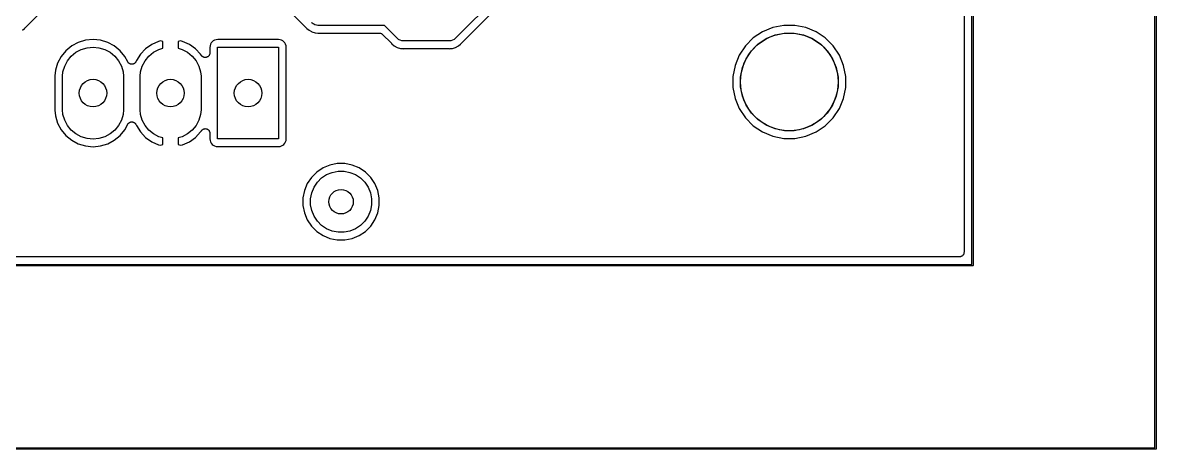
# Model space of a CAD drawing. Extents: x 44 to 126, y -146 to -44.
# Drawn here: x 88.88 to 126.03, y -146.03 to -132.06 of the extents above; entities that cross this region are included whole.
import ezdxf

# ---------------------------------------------------------------- set-up
doc = ezdxf.new("R2010")
doc.units = 0
doc.layers.add('BLACK', color=7, linetype='CONTINUOUS')

msp = doc.modelspace()

# ---------------------------------------------------------------- linework, layer by layer
at = {"layer": 'BLACK', "linetype": 'CONTINUOUS'}
for p, q in [((125.975, -145.975), (125.975, -44.025)), ((126.025, -44.0012), (126.025, -145.999)), ((119.975, -139.975), (119.975, -50.025)), ((120.025, -50.0012), (120.025, -139.999)), ((119.725, -50.425), (119.725, -139.575)), ((105.612, -130.025), (103.075, -132.562)), ((103.265, -132.725), (105.424, -130.566)), ((88.9828, -132.209), (89.6285, -131.563)), ((97.5031, -131.563), (98.1568, -132.217)), ((88.9604, -132.235), (88.9729, -132.22)), ((88.9729, -132.22), (88.9743, -132.218)), ((88.9743, -132.218), (88.9788, -132.213)), ((88.9788, -132.213), (88.9828, -132.209)), ((98.1568, -132.217), (98.1582, -132.218)), ((98.1582, -132.218), (98.1622, -132.223)), ((98.1622, -132.223), (98.1667, -132.227)), ((98.1667, -132.227), (98.1792, -132.243)), ((98.3568, -132.065), (98.3474, -132.054)), ((98.3683, -132.075), (98.3568, -132.065)), ((98.4025, -132.103), (98.3683, -132.075)), ((98.4227, -132.113), (98.4025, -132.103)), ((98.4546, -132.131), (98.4227, -132.113)), ((98.5112, -132.148), (98.4546, -132.131)), ((98.5553, -132.152), (98.5112, -132.148)), ((98.57, -132.153), (98.5553, -132.152)), ((98.5553, -132.152), (98.5553, -132.152)), ((98.5847, -132.152), (98.57, -132.153)), ((100.732, -132.152), (98.5847, -132.152)), ((101.141, -132.562), (100.732, -132.152)), ((113.46, -132.221), (113.124, -132.361)), ((113.818, -132.15), (113.46, -132.221)), ((114.182, -132.15), (113.818, -132.15)), ((114.54, -132.221), (114.182, -132.15)), ((114.876, -132.361), (114.54, -132.221)), ((88.8766, -132.304), (88.9451, -132.247)), ((88.9451, -132.247), (88.9604, -132.235)), ((88.9451, -132.247), (88.9451, -132.247)), ((98.1792, -132.243), (98.1945, -132.255)), ((98.1945, -132.255), (98.1945, -132.255)), ((98.1945, -132.255), (98.263, -132.312)), ((98.263, -132.312), (98.3424, -132.354)), ((98.3424, -132.354), (98.3585, -132.363)), ((98.3585, -132.363), (98.4622, -132.394)), ((98.4622, -132.394), (98.5503, -132.403)), ((98.5503, -132.403), (98.5503, -132.403)), ((98.5503, -132.403), (98.57, -132.405)), ((98.57, -132.405), (98.5897, -132.403)), ((98.5897, -132.403), (98.5918, -132.403)), ((98.5918, -132.403), (98.5981, -132.403)), ((98.5981, -132.403), (98.6044, -132.402)), ((98.6044, -132.402), (100.566, -132.402)), ((100.566, -132.402), (100.567, -132.402)), ((100.567, -132.402), (100.567, -132.402)), ((100.567, -132.402), (100.567, -132.402)), ((100.567, -132.402), (100.568, -132.402)), ((100.568, -132.402), (100.582, -132.404)), ((100.582, -132.404), (100.596, -132.405)), ((100.596, -132.405), (100.596, -132.405)), ((100.596, -132.405), (100.597, -132.405)), ((100.597, -132.405), (100.61, -132.409)), ((100.61, -132.409), (100.624, -132.414)), ((100.624, -132.414), (100.624, -132.414)), ((100.624, -132.414), (100.625, -132.414)), ((100.625, -132.414), (100.637, -132.421)), ((100.637, -132.421), (100.649, -132.427)), ((100.649, -132.427), (100.65, -132.428)), ((100.65, -132.428), (100.651, -132.428)), ((100.651, -132.428), (100.661, -132.437)), ((100.661, -132.437), (100.672, -132.446)), ((100.672, -132.446), (100.951, -132.725)), ((101.151, -132.573), (101.141, -132.562)), ((101.162, -132.583), (101.151, -132.573)), ((101.197, -132.611), (101.162, -132.583)), ((103.065, -132.573), (103.019, -132.611)), ((103.075, -132.562), (103.065, -132.573)), ((112.821, -132.563), (112.563, -132.821)), ((113.124, -132.361), (112.821, -132.563)), ((112.98, -132.757), (113.242, -132.582)), ((113.242, -132.582), (113.533, -132.461)), ((113.533, -132.461), (113.842, -132.4)), ((113.842, -132.4), (114.158, -132.4)), ((114.158, -132.4), (114.467, -132.461)), ((114.467, -132.461), (114.758, -132.582)), ((114.758, -132.582), (115.02, -132.757)), ((115.179, -132.563), (114.876, -132.361)), ((115.437, -132.821), (115.179, -132.563)), ((90.4882, -132.822), (90.2978, -132.978)), ((90.7053, -132.706), (90.4882, -132.822)), ((90.6277, -133.031), (90.8015, -132.938)), ((90.941, -132.634), (90.7053, -132.706)), ((90.8015, -132.938), (90.99, -132.88)), ((91.186, -132.61), (90.941, -132.634)), ((90.99, -132.88), (91.186, -132.861)), ((91.431, -132.634), (91.186, -132.61)), ((91.186, -132.861), (91.382, -132.88)), ((91.382, -132.88), (91.5705, -132.938)), ((91.6667, -132.706), (91.431, -132.634)), ((91.5705, -132.938), (91.7443, -133.031)), ((91.8838, -132.822), (91.6667, -132.706)), ((92.0742, -132.978), (91.8838, -132.822)), ((92.908, -132.917), (92.7385, -133.095)), ((93.1089, -132.775), (92.908, -132.917)), ((93.3351, -132.675), (93.1089, -132.775)), ((93.1677, -133.031), (93.3415, -132.938)), ((93.4006, -132.659), (93.3351, -132.675)), ((93.3415, -132.938), (93.472, -132.898)), ((93.472, -132.681), (93.4006, -132.659)), ((93.472, -132.898), (93.472, -132.681)), ((94.0514, -132.659), (93.98, -132.681)), ((93.98, -132.681), (93.98, -132.898)), ((93.98, -132.898), (94.1105, -132.938)), ((94.1169, -132.675), (94.0514, -132.659)), ((94.1105, -132.938), (94.2843, -133.031)), ((94.3431, -132.775), (94.1169, -132.675)), ((94.544, -132.917), (94.3431, -132.775)), ((94.7135, -133.095), (94.544, -132.917)), ((95.0196, -132.817), (95.0141, -132.873)), ((95.0141, -132.873), (95.0141, -133.052)), ((95.0339, -132.77), (95.0196, -132.817)), ((95.0571, -132.726), (95.0339, -132.77)), ((95.0884, -132.688), (95.0571, -132.726)), ((95.1264, -132.657), (95.0884, -132.688)), ((95.1699, -132.634), (95.1264, -132.657)), ((95.217, -132.62), (95.1699, -132.634)), ((95.2734, -132.614), (95.217, -132.62)), ((95.266, -135.866), (95.266, -132.866)), ((95.266, -132.866), (97.266, -132.866)), ((97.2586, -132.614), (95.2734, -132.614)), ((97.315, -132.62), (97.2586, -132.614)), ((97.266, -132.866), (97.266, -135.866)), ((97.3621, -132.634), (97.315, -132.62)), ((97.4056, -132.657), (97.3621, -132.634)), ((97.4436, -132.688), (97.4056, -132.657)), ((97.4749, -132.726), (97.4436, -132.688)), ((97.4981, -132.77), (97.4749, -132.726)), ((97.5124, -132.817), (97.4981, -132.77)), ((97.5179, -132.873), (97.5124, -132.817)), ((97.5179, -135.859), (97.5179, -132.873)), ((100.951, -132.725), (100.952, -132.726)), ((100.952, -132.726), (100.956, -132.731)), ((100.956, -132.731), (100.961, -132.735)), ((100.961, -132.735), (100.973, -132.751)), ((100.973, -132.751), (101.057, -132.82)), ((101.057, -132.82), (101.153, -132.871)), ((101.153, -132.871), (101.256, -132.902)), ((101.22, -132.623), (101.197, -132.611)), ((101.249, -132.639), (101.22, -132.623)), ((101.305, -132.656), (101.249, -132.639)), ((101.256, -132.902), (101.344, -132.911)), ((101.349, -132.66), (101.305, -132.656)), ((101.344, -132.911), (101.344, -132.911)), ((101.344, -132.911), (101.364, -132.913)), ((101.364, -132.661), (101.349, -132.66)), ((101.349, -132.66), (101.349, -132.66)), ((101.379, -132.66), (101.364, -132.661)), ((101.364, -132.913), (101.384, -132.911)), ((102.837, -132.66), (101.379, -132.66)), ((101.384, -132.911), (101.386, -132.911)), ((101.386, -132.911), (101.392, -132.911)), ((101.392, -132.911), (101.398, -132.91)), ((101.398, -132.91), (102.818, -132.91)), ((102.818, -132.91), (102.82, -132.91)), ((102.82, -132.91), (102.826, -132.911)), ((102.826, -132.911), (102.832, -132.911)), ((102.832, -132.911), (102.852, -132.913)), ((102.852, -132.661), (102.837, -132.66)), ((102.867, -132.66), (102.852, -132.661)), ((102.852, -132.913), (102.872, -132.911)), ((102.911, -132.656), (102.867, -132.66)), ((102.867, -132.66), (102.867, -132.66)), ((102.872, -132.911), (102.96, -132.902)), ((102.872, -132.911), (102.872, -132.911)), ((102.967, -132.639), (102.911, -132.656)), ((102.96, -132.902), (103.063, -132.871)), ((103.019, -132.611), (102.967, -132.639)), ((103.063, -132.871), (103.159, -132.82)), ((103.159, -132.82), (103.222, -132.768)), ((103.222, -132.768), (103.265, -132.725)), ((103.265, -132.725), (103.265, -132.725)), ((112.563, -132.821), (112.361, -133.124)), ((112.757, -132.98), (112.98, -132.757)), ((115.02, -132.757), (115.243, -132.98)), ((115.639, -133.124), (115.437, -132.821)), ((90.1416, -133.168), (90.0256, -133.385)), ((90.2978, -132.978), (90.1416, -133.168)), ((90.2577, -133.481), (90.3505, -133.308)), ((90.3505, -133.308), (90.4755, -133.155)), ((90.4755, -133.155), (90.6277, -133.031)), ((91.7443, -133.031), (91.8965, -133.155)), ((91.8965, -133.155), (92.0215, -133.308)), ((92.0215, -133.308), (92.1143, -133.481)), ((92.2304, -133.168), (92.0742, -132.978)), ((92.3247, -133.345), (92.2304, -133.168)), ((92.5921, -133.338), (92.5886, -133.346)), ((92.5961, -133.33), (92.5921, -133.338)), ((92.5969, -133.328), (92.5961, -133.33)), ((92.607, -133.302), (92.5969, -133.328)), ((92.7385, -133.095), (92.607, -133.302)), ((92.7977, -133.481), (92.8905, -133.308)), ((92.8905, -133.308), (93.0155, -133.155)), ((93.0155, -133.155), (93.1677, -133.031)), ((94.2843, -133.031), (94.4365, -133.155)), ((94.4365, -133.155), (94.5615, -133.308)), ((94.5615, -133.308), (94.6543, -133.481)), ((94.7374, -133.132), (94.7135, -133.095)), ((94.7384, -133.133), (94.7374, -133.132)), ((94.7391, -133.135), (94.7384, -133.133)), ((94.7474, -133.145), (94.7391, -133.135)), ((94.7554, -133.155), (94.7474, -133.145)), ((94.7566, -133.156), (94.7554, -133.155)), ((94.7576, -133.158), (94.7566, -133.156)), ((94.7677, -133.166), (94.7576, -133.158)), ((94.7775, -133.174), (94.7677, -133.166)), ((94.7789, -133.175), (94.7775, -133.174)), ((94.7802, -133.176), (94.7789, -133.175)), ((94.7916, -133.182), (94.7802, -133.176)), ((94.803, -133.189), (94.7916, -133.182)), ((94.8045, -133.189), (94.803, -133.189)), ((94.8059, -133.19), (94.8045, -133.189)), ((94.8184, -133.194), (94.8059, -133.19)), ((94.8308, -133.198), (94.8184, -133.194)), ((94.8324, -133.198), (94.8308, -133.198)), ((94.8339, -133.199), (94.8324, -133.198)), ((94.8468, -133.2), (94.8339, -133.199)), ((94.8598, -133.202), (94.8468, -133.2)), ((94.8614, -133.202), (94.8598, -133.202)), ((94.863, -133.202), (94.8614, -133.202)), ((94.876, -133.201), (94.863, -133.202)), ((94.889, -133.2), (94.876, -133.201)), ((94.8906, -133.199), (94.889, -133.2)), ((94.8922, -133.199), (94.8906, -133.199)), ((94.9047, -133.196), (94.8922, -133.199)), ((94.9173, -133.192), (94.9047, -133.196)), ((94.9187, -133.191), (94.9173, -133.192)), ((94.9203, -133.191), (94.9187, -133.191)), ((94.9318, -133.185), (94.9203, -133.191)), ((94.9435, -133.179), (94.9318, -133.185)), ((94.9448, -133.178), (94.9435, -133.179)), ((94.9462, -133.177), (94.9448, -133.178)), ((94.9564, -133.169), (94.9462, -133.177)), ((94.9667, -133.161), (94.9564, -133.169)), ((94.9678, -133.16), (94.9667, -133.161)), ((94.969, -133.159), (94.9678, -133.16)), ((94.9774, -133.149), (94.969, -133.159)), ((94.986, -133.139), (94.9774, -133.149)), ((94.9868, -133.138), (94.986, -133.139)), ((94.9878, -133.137), (94.9868, -133.138)), ((94.9941, -133.125), (94.9878, -133.137)), ((95.0006, -133.114), (94.9941, -133.125)), ((95.0012, -133.112), (95.0006, -133.114)), ((95.0019, -133.111), (95.0012, -133.112)), ((95.0059, -133.099), (95.0019, -133.111)), ((95.0101, -133.086), (95.0059, -133.099)), ((95.0103, -133.085), (95.0101, -133.086)), ((95.0108, -133.083), (95.0103, -133.085)), ((95.0122, -133.07), (95.0108, -133.083)), ((95.014, -133.057), (95.0122, -133.07)), ((95.014, -133.054), (95.0139, -133.056)), ((95.0139, -133.056), (95.014, -133.057)), ((95.0141, -133.052), (95.014, -133.054)), ((112.361, -133.124), (112.221, -133.46)), ((112.461, -133.533), (112.582, -133.242)), ((112.582, -133.242), (112.757, -132.98)), ((115.243, -132.98), (115.418, -133.242)), ((115.418, -133.242), (115.539, -133.533)), ((115.779, -133.46), (115.639, -133.124)), ((89.9541, -133.621), (89.936, -133.805)), ((90.0256, -133.385), (89.9541, -133.621)), ((90.186, -133.817), (90.2005, -133.67)), ((90.2005, -133.67), (90.2577, -133.481)), ((92.1143, -133.481), (92.1715, -133.67)), ((92.1715, -133.67), (92.186, -133.817)), ((92.3296, -133.352), (92.3247, -133.345)), ((92.3339, -133.36), (92.3296, -133.352)), ((92.3377, -133.364), (92.3339, -133.36)), ((92.341, -133.369), (92.3377, -133.364)), ((92.3472, -133.375), (92.341, -133.369)), ((92.3529, -133.382), (92.3472, -133.375)), ((92.3575, -133.386), (92.3529, -133.382)), ((92.3616, -133.39), (92.3575, -133.386)), ((92.369, -133.395), (92.3616, -133.39)), ((92.3759, -133.4), (92.369, -133.395)), ((92.3811, -133.403), (92.3759, -133.4)), ((92.3859, -133.406), (92.3811, -133.403)), ((92.3941, -133.409), (92.3859, -133.406)), ((92.402, -133.413), (92.3941, -133.409)), ((92.4076, -133.415), (92.402, -133.413)), ((92.4129, -133.417), (92.4076, -133.415)), ((92.4216, -133.419), (92.4129, -133.417)), ((92.4301, -133.422), (92.4216, -133.419)), ((92.4359, -133.422), (92.4301, -133.422)), ((92.4416, -133.423), (92.4359, -133.422)), ((92.4505, -133.423), (92.4416, -133.423)), ((92.4593, -133.424), (92.4505, -133.423)), ((92.4651, -133.423), (92.4593, -133.424)), ((92.4709, -133.423), (92.4651, -133.423)), ((92.4796, -133.422), (92.4709, -133.423)), ((92.4884, -133.421), (92.4796, -133.422)), ((92.4939, -133.419), (92.4884, -133.421)), ((92.4997, -133.418), (92.4939, -133.419)), ((92.5078, -133.414), (92.4997, -133.418)), ((92.5163, -133.412), (92.5078, -133.414)), ((92.5214, -133.409), (92.5163, -133.412)), ((92.5268, -133.407), (92.5214, -133.409)), ((92.5342, -133.402), (92.5268, -133.407)), ((92.5419, -133.398), (92.5342, -133.402)), ((92.5464, -133.394), (92.5419, -133.398)), ((92.5512, -133.391), (92.5464, -133.394)), ((92.5575, -133.384), (92.5512, -133.391)), ((92.5643, -133.379), (92.5575, -133.384)), ((92.5679, -133.374), (92.5643, -133.379)), ((92.5721, -133.37), (92.5679, -133.374)), ((92.5771, -133.363), (92.5721, -133.37)), ((92.5826, -133.356), (92.5771, -133.363)), ((92.5853, -133.351), (92.5826, -133.356)), ((92.5886, -133.346), (92.5853, -133.351)), ((92.726, -133.817), (92.7405, -133.67)), ((92.7405, -133.67), (92.7977, -133.481)), ((94.6543, -133.481), (94.7115, -133.67)), ((94.7115, -133.67), (94.726, -133.817)), ((112.221, -133.46), (112.15, -133.818)), ((112.4, -133.842), (112.461, -133.533)), ((115.539, -133.533), (115.6, -133.842)), ((115.85, -133.818), (115.779, -133.46)), ((89.936, -133.805), (89.936, -134.927)), ((90.186, -134.915), (90.186, -133.817)), ((92.186, -133.817), (92.186, -134.915)), ((92.726, -134.915), (92.726, -133.817)), ((94.726, -133.817), (94.726, -134.915)), ((112.15, -133.818), (112.15, -134.182)), ((112.4, -134.158), (112.4, -133.842)), ((115.6, -133.842), (115.6, -134.158)), ((115.85, -134.182), (115.85, -133.818)), ((112.15, -134.182), (112.221, -134.54)), ((112.461, -134.467), (112.4, -134.158)), ((115.6, -134.158), (115.539, -134.467)), ((115.779, -134.54), (115.85, -134.182)), ((112.221, -134.54), (112.361, -134.876)), ((112.582, -134.758), (112.461, -134.467)), ((112.757, -135.02), (112.582, -134.758)), ((115.418, -134.758), (115.243, -135.02)), ((115.539, -134.467), (115.418, -134.758)), ((115.639, -134.876), (115.779, -134.54)), ((89.936, -134.927), (89.9541, -135.111)), ((89.9541, -135.111), (90.0256, -135.347)), ((90.2005, -135.062), (90.186, -134.915)), ((90.2577, -135.251), (90.2005, -135.062)), ((92.1715, -135.062), (92.1143, -135.251)), ((92.186, -134.915), (92.1715, -135.062)), ((92.7405, -135.062), (92.726, -134.915)), ((92.7977, -135.251), (92.7405, -135.062)), ((94.7115, -135.062), (94.6543, -135.251)), ((94.726, -134.915), (94.7115, -135.062)), ((112.361, -134.876), (112.563, -135.179)), ((112.563, -135.179), (112.821, -135.437)), ((112.98, -135.243), (112.757, -135.02)), ((115.243, -135.02), (115.02, -135.243)), ((115.179, -135.437), (115.437, -135.179)), ((115.437, -135.179), (115.639, -134.876)), ((90.0256, -135.347), (90.1416, -135.564)), ((90.1416, -135.564), (90.2978, -135.754)), ((90.3505, -135.424), (90.2577, -135.251)), ((90.4755, -135.577), (90.3505, -135.424)), ((92.0215, -135.424), (91.8965, -135.577)), ((92.1143, -135.251), (92.0215, -135.424)), ((92.0742, -135.754), (92.2304, -135.564)), ((92.2304, -135.564), (92.3247, -135.387)), ((92.3247, -135.387), (92.3257, -135.385)), ((92.3257, -135.385), (92.3307, -135.378)), ((92.3307, -135.378), (92.3351, -135.371)), ((92.3351, -135.371), (92.339, -135.366)), ((92.339, -135.366), (92.3423, -135.361)), ((92.3423, -135.361), (92.3486, -135.355)), ((92.3486, -135.355), (92.3545, -135.349)), ((92.3545, -135.349), (92.3591, -135.345)), ((92.3591, -135.345), (92.3633, -135.341)), ((92.3633, -135.341), (92.3707, -135.336)), ((92.3707, -135.336), (92.3777, -135.331)), ((92.3777, -135.331), (92.3829, -135.328)), ((92.3829, -135.328), (92.3878, -135.325)), ((92.3878, -135.325), (92.396, -135.322)), ((92.396, -135.322), (92.4039, -135.318)), ((92.4039, -135.318), (92.4095, -135.316)), ((92.4095, -135.316), (92.415, -135.314)), ((92.415, -135.314), (92.4236, -135.312)), ((92.4236, -135.312), (92.4322, -135.31)), ((92.4322, -135.31), (92.438, -135.31)), ((92.438, -135.31), (92.4437, -135.309)), ((92.4437, -135.309), (92.4526, -135.309)), ((92.4526, -135.309), (92.4614, -135.308)), ((92.4614, -135.308), (92.4672, -135.309)), ((92.4672, -135.309), (92.473, -135.309)), ((92.473, -135.309), (92.4817, -135.311)), ((92.4817, -135.311), (92.4904, -135.312)), ((92.4904, -135.312), (92.496, -135.314)), ((92.496, -135.314), (92.5017, -135.315)), ((92.5017, -135.315), (92.5098, -135.318)), ((92.5098, -135.318), (92.5182, -135.321)), ((92.5182, -135.321), (92.5233, -135.324)), ((92.5233, -135.324), (92.5286, -135.326)), ((92.5286, -135.326), (92.5359, -135.331)), ((92.5359, -135.331), (92.5436, -135.336)), ((92.5436, -135.336), (92.548, -135.339)), ((92.548, -135.339), (92.5529, -135.343)), ((92.5529, -135.343), (92.5591, -135.349)), ((92.5591, -135.349), (92.5658, -135.355)), ((92.5658, -135.355), (92.5693, -135.359)), ((92.5693, -135.359), (92.5734, -135.363)), ((92.5734, -135.363), (92.5783, -135.371)), ((92.5783, -135.371), (92.5837, -135.378)), ((92.5837, -135.378), (92.5864, -135.383)), ((92.5864, -135.383), (92.5896, -135.388)), ((92.5896, -135.388), (92.5929, -135.396)), ((92.5929, -135.396), (92.5969, -135.404)), ((92.5969, -135.404), (92.607, -135.43)), ((92.607, -135.43), (92.7385, -135.637)), ((92.8905, -135.424), (92.7977, -135.251)), ((93.0155, -135.577), (92.8905, -135.424)), ((94.5615, -135.424), (94.4365, -135.577)), ((94.6543, -135.251), (94.5615, -135.424)), ((94.7581, -135.574), (94.7591, -135.573)), ((94.7591, -135.573), (94.7693, -135.565)), ((94.7693, -135.565), (94.7793, -135.556)), ((94.7793, -135.556), (94.7807, -135.556)), ((94.7807, -135.556), (94.7819, -135.555)), ((94.7819, -135.555), (94.7935, -135.549)), ((94.7935, -135.549), (94.8049, -135.542)), ((94.8049, -135.542), (94.8064, -135.542)), ((94.8064, -135.542), (94.8079, -135.541)), ((94.8079, -135.541), (94.8204, -135.537)), ((94.8204, -135.537), (94.8328, -135.533)), ((94.8328, -135.533), (94.8344, -135.533)), ((94.8344, -135.533), (94.836, -135.533)), ((94.836, -135.533), (94.8489, -135.532)), ((94.8489, -135.532), (94.8619, -135.53)), ((94.8619, -135.53), (94.8635, -135.53)), ((94.8635, -135.53), (94.8651, -135.53)), ((94.8651, -135.53), (94.8781, -135.531)), ((94.8781, -135.531), (94.8911, -135.533)), ((94.8911, -135.533), (94.8926, -135.533)), ((94.8926, -135.533), (94.8942, -135.533)), ((94.8942, -135.533), (94.9067, -135.537)), ((94.9067, -135.537), (94.9192, -135.541)), ((94.9192, -135.541), (94.9207, -135.541)), ((94.9207, -135.541), (94.9222, -135.542)), ((94.9222, -135.542), (94.9337, -135.548)), ((94.9337, -135.548), (94.9453, -135.554)), ((94.9453, -135.554), (94.9465, -135.555)), ((94.9465, -135.555), (94.9479, -135.556)), ((94.9479, -135.556), (94.958, -135.564)), ((94.958, -135.564), (94.9682, -135.572)), ((94.9682, -135.572), (94.9693, -135.573)), ((94.9693, -135.573), (94.9705, -135.574)), ((112.821, -135.437), (113.124, -135.639)), ((113.242, -135.418), (112.98, -135.243)), ((113.533, -135.539), (113.242, -135.418)), ((113.842, -135.6), (113.533, -135.539)), ((114.467, -135.539), (114.158, -135.6)), ((114.758, -135.418), (114.467, -135.539)), ((115.02, -135.243), (114.758, -135.418)), ((114.876, -135.639), (115.179, -135.437)), ((90.2978, -135.754), (90.4882, -135.91)), ((90.6277, -135.701), (90.4755, -135.577)), ((90.4882, -135.91), (90.7053, -136.026)), ((90.8015, -135.794), (90.6277, -135.701)), ((90.99, -135.852), (90.8015, -135.794)), ((91.186, -135.871), (90.99, -135.852)), ((91.382, -135.852), (91.186, -135.871)), ((91.5705, -135.794), (91.382, -135.852)), ((91.7443, -135.701), (91.5705, -135.794)), ((91.6667, -136.026), (91.8838, -135.91)), ((91.8965, -135.577), (91.7443, -135.701)), ((91.8838, -135.91), (92.0742, -135.754)), ((92.7385, -135.637), (92.908, -135.815)), ((92.908, -135.815), (93.1089, -135.957)), ((93.1677, -135.701), (93.0155, -135.577)), ((93.3415, -135.794), (93.1677, -135.701)), ((93.472, -135.834), (93.3415, -135.794)), ((93.472, -136.051), (93.472, -135.834)), ((94.1105, -135.794), (93.98, -135.834)), ((93.98, -135.834), (93.98, -136.051)), ((94.2843, -135.701), (94.1105, -135.794)), ((94.4365, -135.577), (94.2843, -135.701)), ((94.3431, -135.957), (94.544, -135.815)), ((94.544, -135.815), (94.7135, -135.637)), ((94.7135, -135.637), (94.7374, -135.6)), ((94.7374, -135.6), (94.7385, -135.598)), ((94.7385, -135.598), (94.7395, -135.597)), ((94.7395, -135.597), (94.7403, -135.595)), ((94.7403, -135.595), (94.7487, -135.585)), ((94.7487, -135.585), (94.7568, -135.575)), ((94.7568, -135.575), (94.7581, -135.574)), ((94.9705, -135.574), (94.9788, -135.585)), ((94.9788, -135.585), (94.9872, -135.594)), ((94.9872, -135.594), (94.988, -135.596)), ((94.988, -135.596), (94.989, -135.597)), ((94.989, -135.597), (94.9951, -135.609)), ((94.9951, -135.609), (95.0015, -135.62)), ((95.0015, -135.62), (95.002, -135.622)), ((95.002, -135.622), (95.0027, -135.623)), ((95.0027, -135.623), (95.0065, -135.635)), ((95.0065, -135.635), (95.0106, -135.648)), ((95.0106, -135.648), (95.0107, -135.649)), ((95.0107, -135.649), (95.0112, -135.651)), ((95.0112, -135.651), (95.0125, -135.664)), ((95.0125, -135.664), (95.014, -135.677)), ((95.014, -135.677), (95.0139, -135.679)), ((95.0139, -135.679), (95.0141, -135.68)), ((95.0141, -135.68), (95.0141, -135.859)), ((95.0141, -135.859), (95.0196, -135.915)), ((95.0196, -135.915), (95.0339, -135.962)), ((97.266, -135.866), (95.266, -135.866)), ((97.4981, -135.962), (97.5124, -135.915)), ((97.5124, -135.915), (97.5179, -135.859)), ((113.124, -135.639), (113.46, -135.779)), ((113.46, -135.779), (113.818, -135.85)), ((113.818, -135.85), (114.182, -135.85)), ((114.158, -135.6), (113.842, -135.6)), ((114.182, -135.85), (114.54, -135.779)), ((114.54, -135.779), (114.876, -135.639)), ((90.7053, -136.026), (90.941, -136.098)), ((90.941, -136.098), (91.186, -136.122)), ((91.186, -136.122), (91.431, -136.098)), ((91.431, -136.098), (91.6667, -136.026)), ((93.1089, -135.957), (93.3351, -136.057)), ((93.3351, -136.057), (93.4006, -136.073)), ((93.4006, -136.073), (93.472, -136.051)), ((93.98, -136.051), (94.0514, -136.073)), ((94.0514, -136.073), (94.1169, -136.057)), ((94.1169, -136.057), (94.3431, -135.957)), ((95.0339, -135.962), (95.0571, -136.006)), ((95.0571, -136.006), (95.0884, -136.044)), ((95.0884, -136.044), (95.1264, -136.075)), ((95.1264, -136.075), (95.1699, -136.098)), ((95.1699, -136.098), (95.217, -136.112)), ((95.217, -136.112), (95.2734, -136.118)), ((95.2734, -136.118), (97.2586, -136.118)), ((97.2586, -136.118), (97.315, -136.112)), ((97.315, -136.112), (97.3621, -136.098)), ((97.3621, -136.098), (97.4056, -136.075)), ((97.4056, -136.075), (97.4436, -136.044)), ((97.4436, -136.044), (97.4749, -136.006)), ((97.4749, -136.006), (97.4981, -135.962)), ((99.1909, -136.672), (98.9494, -136.72)), ((99.4371, -136.672), (99.1909, -136.672)), ((99.6786, -136.72), (99.4371, -136.672)), ((98.5172, -136.951), (98.3431, -137.125)), ((98.7219, -136.814), (98.5172, -136.951)), ((98.6765, -137.145), (98.8403, -137.036)), ((98.9494, -136.72), (98.7219, -136.814)), ((98.8403, -137.036), (99.0223, -136.96)), ((99.0223, -136.96), (99.2155, -136.922)), ((99.2155, -136.922), (99.4125, -136.922)), ((99.4125, -136.922), (99.6057, -136.96)), ((99.6057, -136.96), (99.7877, -137.036)), ((99.9061, -136.814), (99.6786, -136.72)), ((99.7877, -137.036), (99.9515, -137.145)), ((100.111, -136.951), (99.9061, -136.814)), ((100.285, -137.125), (100.111, -136.951)), ((98.2063, -137.33), (98.112, -137.557)), ((98.3431, -137.125), (98.2063, -137.33)), ((98.4278, -137.448), (98.5372, -137.285)), ((98.5372, -137.285), (98.6765, -137.145)), ((99.9515, -137.145), (100.091, -137.285)), ((100.091, -137.285), (100.2, -137.448)), ((100.422, -137.33), (100.285, -137.125)), ((100.516, -137.557), (100.422, -137.33)), ((98.112, -137.557), (98.064, -137.799)), ((98.064, -137.799), (98.064, -138.045)), ((98.314, -137.824), (98.3524, -137.63)), ((98.3524, -137.63), (98.4278, -137.448)), ((100.2, -137.448), (100.276, -137.63)), ((100.276, -137.63), (100.314, -137.824)), ((100.564, -137.799), (100.516, -137.557)), ((100.564, -138.045), (100.564, -137.799)), ((98.064, -138.045), (98.112, -138.287)), ((98.314, -138.02), (98.314, -137.824)), ((98.3524, -138.214), (98.314, -138.02)), ((100.314, -138.02), (100.276, -138.214)), ((100.314, -137.824), (100.314, -138.02)), ((100.516, -138.287), (100.564, -138.045)), ((98.112, -138.287), (98.2063, -138.514)), ((98.2063, -138.514), (98.3431, -138.719)), ((98.4278, -138.396), (98.3524, -138.214)), ((98.5372, -138.559), (98.4278, -138.396)), ((100.2, -138.396), (100.091, -138.559)), ((100.276, -138.214), (100.2, -138.396)), ((100.285, -138.719), (100.422, -138.514)), ((100.422, -138.514), (100.516, -138.287)), ((98.3431, -138.719), (98.5172, -138.893)), ((98.5172, -138.893), (98.7219, -139.03)), ((98.6765, -138.699), (98.5372, -138.559)), ((98.8403, -138.808), (98.6765, -138.699)), ((99.0223, -138.884), (98.8403, -138.808)), ((99.2155, -138.922), (99.0223, -138.884)), ((99.6057, -138.884), (99.4125, -138.922)), ((99.7877, -138.808), (99.6057, -138.884)), ((99.9515, -138.699), (99.7877, -138.808)), ((99.9061, -139.03), (100.111, -138.893)), ((100.091, -138.559), (99.9515, -138.699)), ((100.111, -138.893), (100.285, -138.719)), ((98.7219, -139.03), (98.9494, -139.124)), ((98.9494, -139.124), (99.1909, -139.172)), ((99.1909, -139.172), (99.4371, -139.172)), ((99.4125, -138.922), (99.2155, -138.922)), ((99.4371, -139.172), (99.6786, -139.124)), ((99.6786, -139.124), (99.9061, -139.03)), ((119.706, -139.646), (119.699, -139.659)), ((119.713, -139.634), (119.706, -139.646)), ((119.717, -139.62), (119.713, -139.633)), ((119.713, -139.633), (119.713, -139.634)), ((119.713, -139.634), (119.713, -139.634)), ((119.722, -139.606), (119.717, -139.62)), ((119.723, -139.591), (119.722, -139.605)), ((119.722, -139.605), (119.722, -139.606)), ((119.722, -139.606), (119.722, -139.606)), ((119.725, -139.577), (119.723, -139.591)), ((119.725, -139.575), (119.725, -139.576)), ((119.725, -139.576), (119.725, -139.576)), ((119.725, -139.576), (119.725, -139.576)), ((119.725, -139.576), (119.725, -139.577)), ((119.999, -140.025), (50.0012, -140.025)), ((50.025, -139.975), (119.975, -139.975)), ((119.575, -139.725), (50.425, -139.725)), ((119.589, -139.724), (119.575, -139.725)), ((119.603, -139.722), (119.589, -139.724)), ((119.604, -139.722), (119.603, -139.722)), ((119.618, -139.718), (119.604, -139.722)), ((119.604, -139.722), (119.604, -139.722)), ((119.631, -139.714), (119.618, -139.718)), ((119.632, -139.714), (119.631, -139.714)), ((119.645, -139.707), (119.632, -139.714)), ((119.632, -139.714), (119.632, -139.714)), ((119.657, -139.701), (119.645, -139.707)), ((119.658, -139.7), (119.657, -139.701)), ((119.669, -139.691), (119.658, -139.7)), ((119.658, -139.7), (119.658, -139.7)), ((119.68, -139.682), (119.669, -139.691)), ((119.681, -139.681), (119.68, -139.682)), ((119.68, -139.682), (119.68, -139.682)), ((119.69, -139.671), (119.681, -139.681)), ((119.699, -139.66), (119.69, -139.671)), ((119.699, -139.659), (119.699, -139.659)), ((119.699, -139.659), (119.699, -139.66)), ((120, -140.025), (119.999, -140.025)), ((120.005, -140.025), (120, -140.025)), ((120.01, -140.023), (120.005, -140.025)), ((120.014, -140.021), (120.01, -140.023)), ((120.018, -140.018), (120.014, -140.021)), ((120.021, -140.014), (120.018, -140.018)), ((120.023, -140.01), (120.021, -140.014)), ((120.025, -140.005), (120.023, -140.01)), ((120.025, -139.999), (120.025, -140)), ((120.025, -140), (120.025, -140.001)), ((120.025, -140.001), (120.025, -140.001)), ((120.025, -140.001), (120.025, -140.005)), ((125.999, -146.025), (44.0012, -146.025)), ((44.025, -145.975), (125.975, -145.975)), ((126, -146.025), (125.999, -146.025)), ((126.005, -146.025), (126, -146.025)), ((126.01, -146.023), (126.005, -146.025)), ((126.014, -146.021), (126.01, -146.023)), ((126.018, -146.018), (126.014, -146.021)), ((126.021, -146.014), (126.018, -146.018)), ((126.023, -146.01), (126.021, -146.014)), ((126.025, -146.005), (126.023, -146.01)), ((126.025, -145.999), (126.025, -146)), ((126.025, -146), (126.025, -146.001)), ((126.025, -146.001), (126.025, -146.001)), ((126.025, -146.001), (126.025, -146.005))]:
    msp.add_line(p, q, dxfattribs=at)
at = {"layer": 'BLACK'}
for centre, radius in [((114, -134), 1.6), ((114, -134), 1.6), ((91.186, -134.366), 0.45), ((91.186, -134.366), 0.45), ((93.726, -134.366), 0.45), ((93.726, -134.366), 0.45), ((96.266, -134.366), 0.45), ((96.266, -134.366), 0.45), ((99.314, -137.922), 0.4), ((99.314, -137.922), 0.4)]:
    msp.add_circle(centre, radius, dxfattribs=at)

doc.saveas('drawing.dxf')
